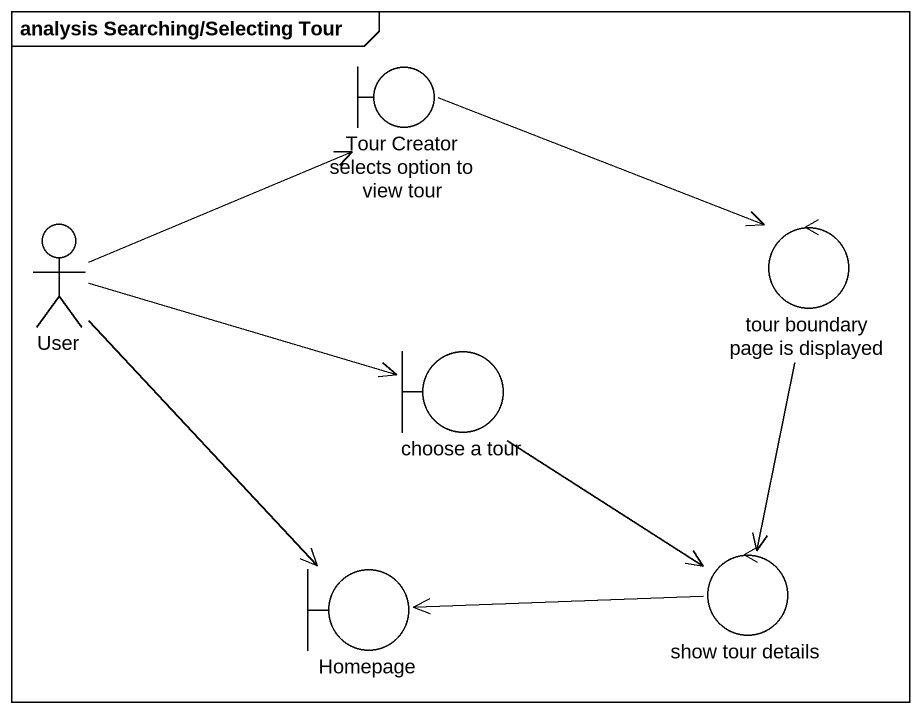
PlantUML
@startuml
mainframe analysis Searching/Selecting Tour
boundary "Tour Creator selects option to view tour" as Tour_Creator_selects_option
actor User
control "tour boundary page is displayed" as tour_boundary_page_is
boundary "choose a tour" as choose_a_tour
boundary Homepage
control "show tour details" as show_tour_details
Tour_Creator_selects_option -right-> tour_boundary_page_is
User -right-> Tour_Creator_selects_option
User -right-> choose_a_tour
User --> Homepage
tour_boundary_page_is --> show_tour_details
choose_a_tour --> show_tour_details
show_tour_details -left-> Homepage
@enduml
